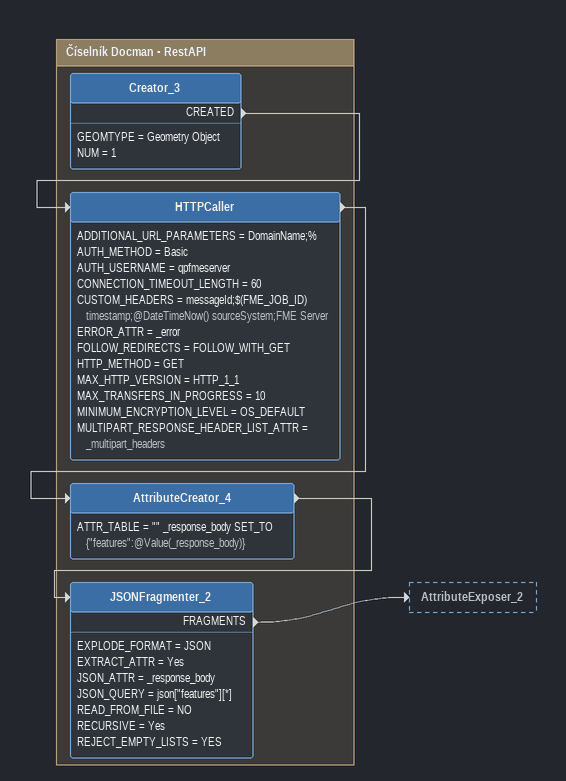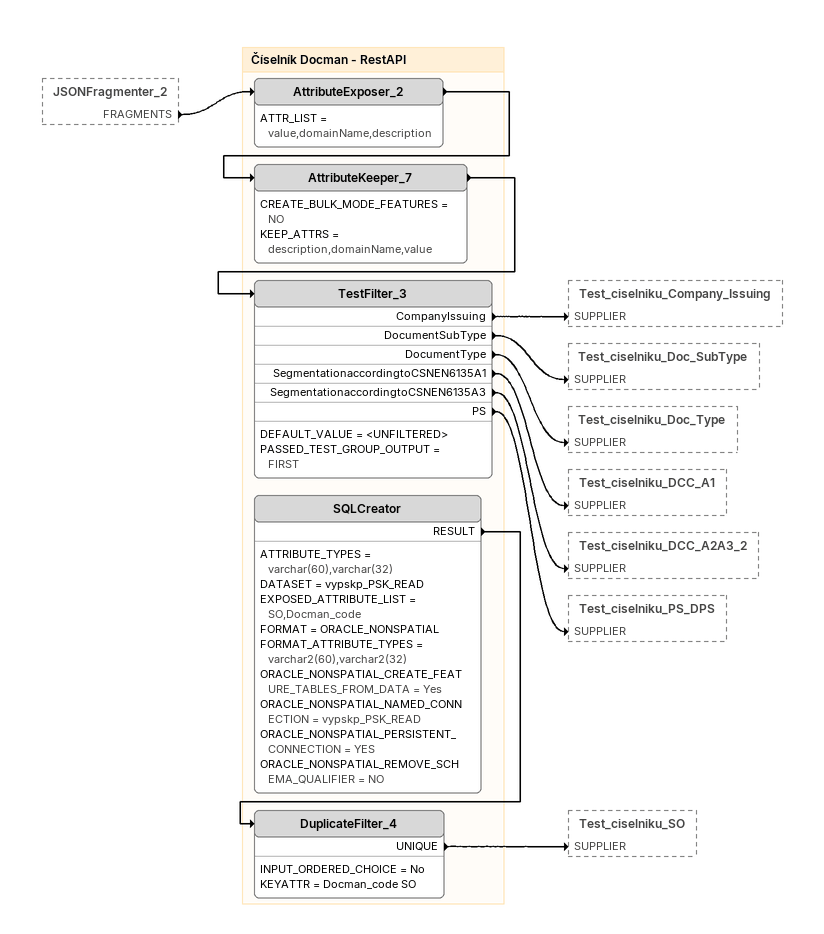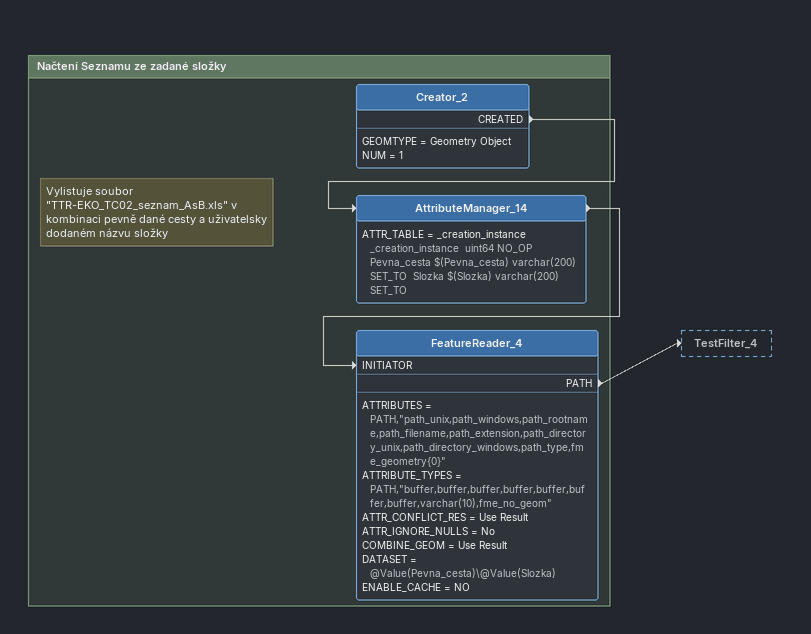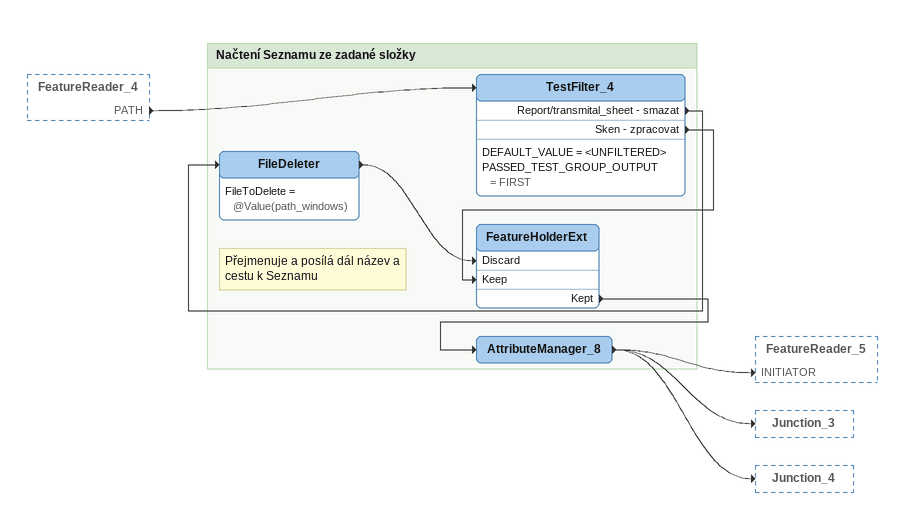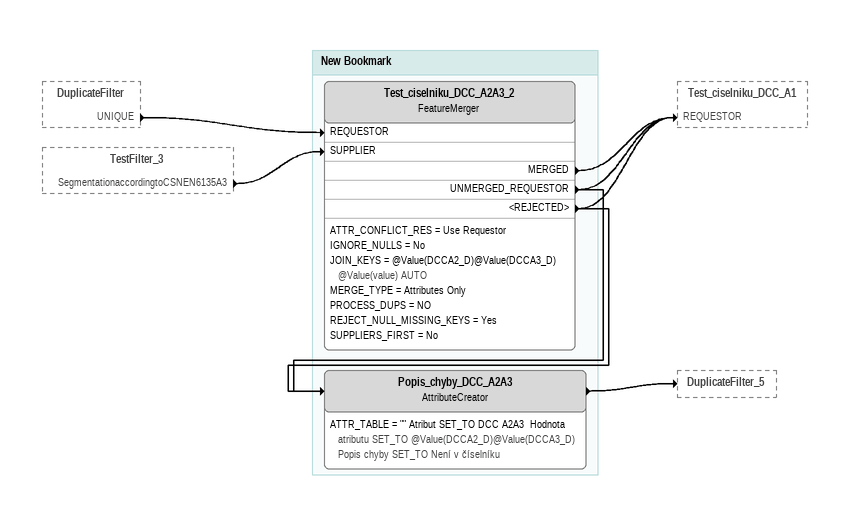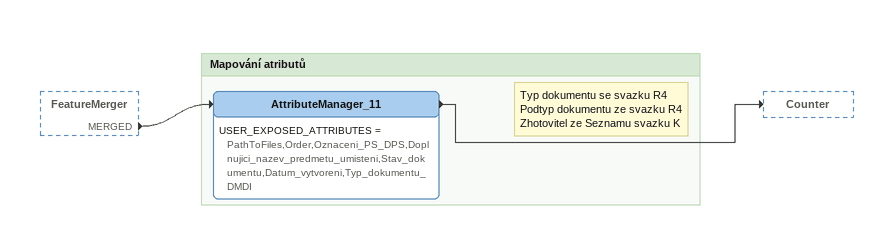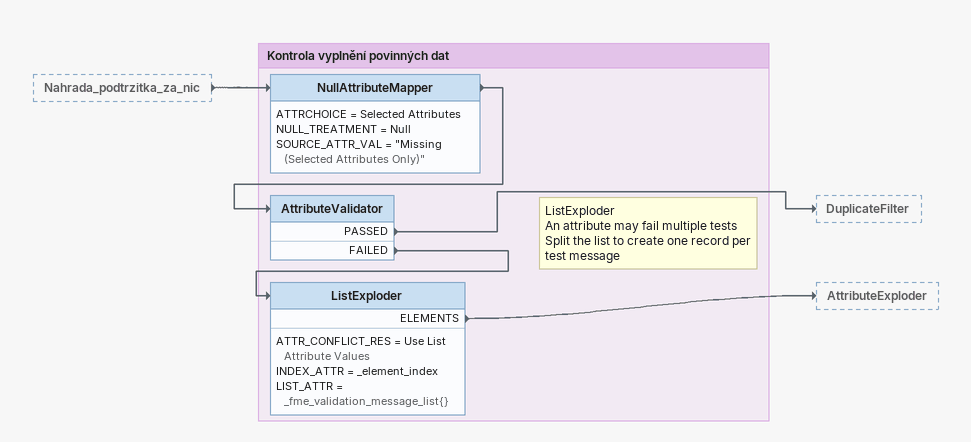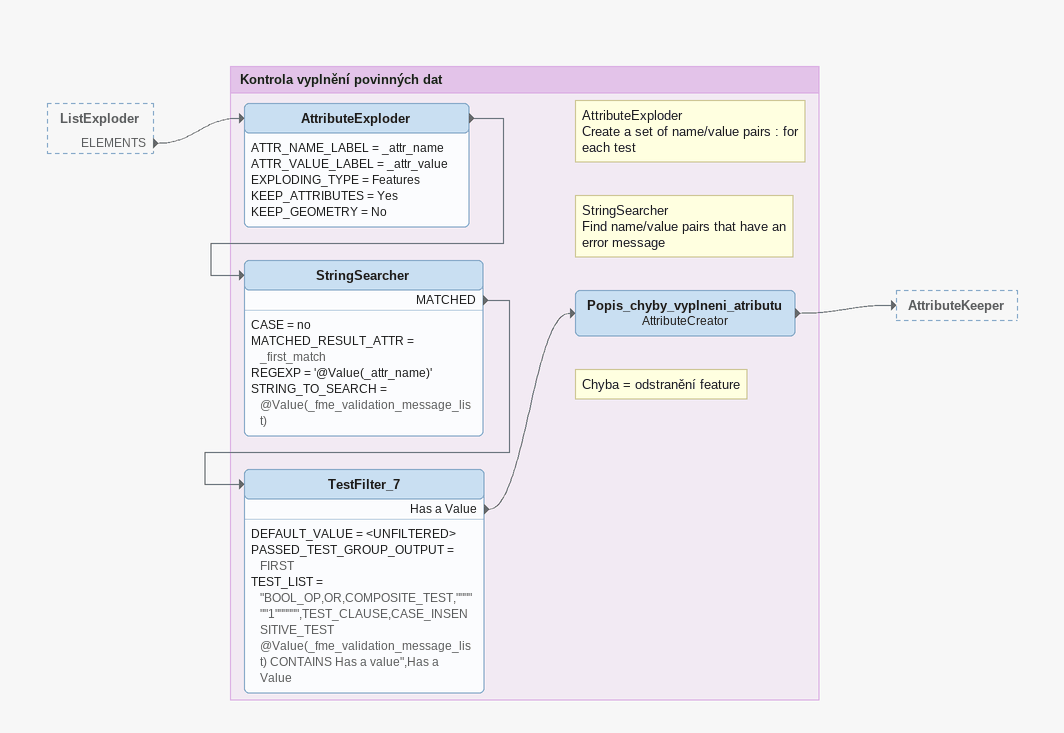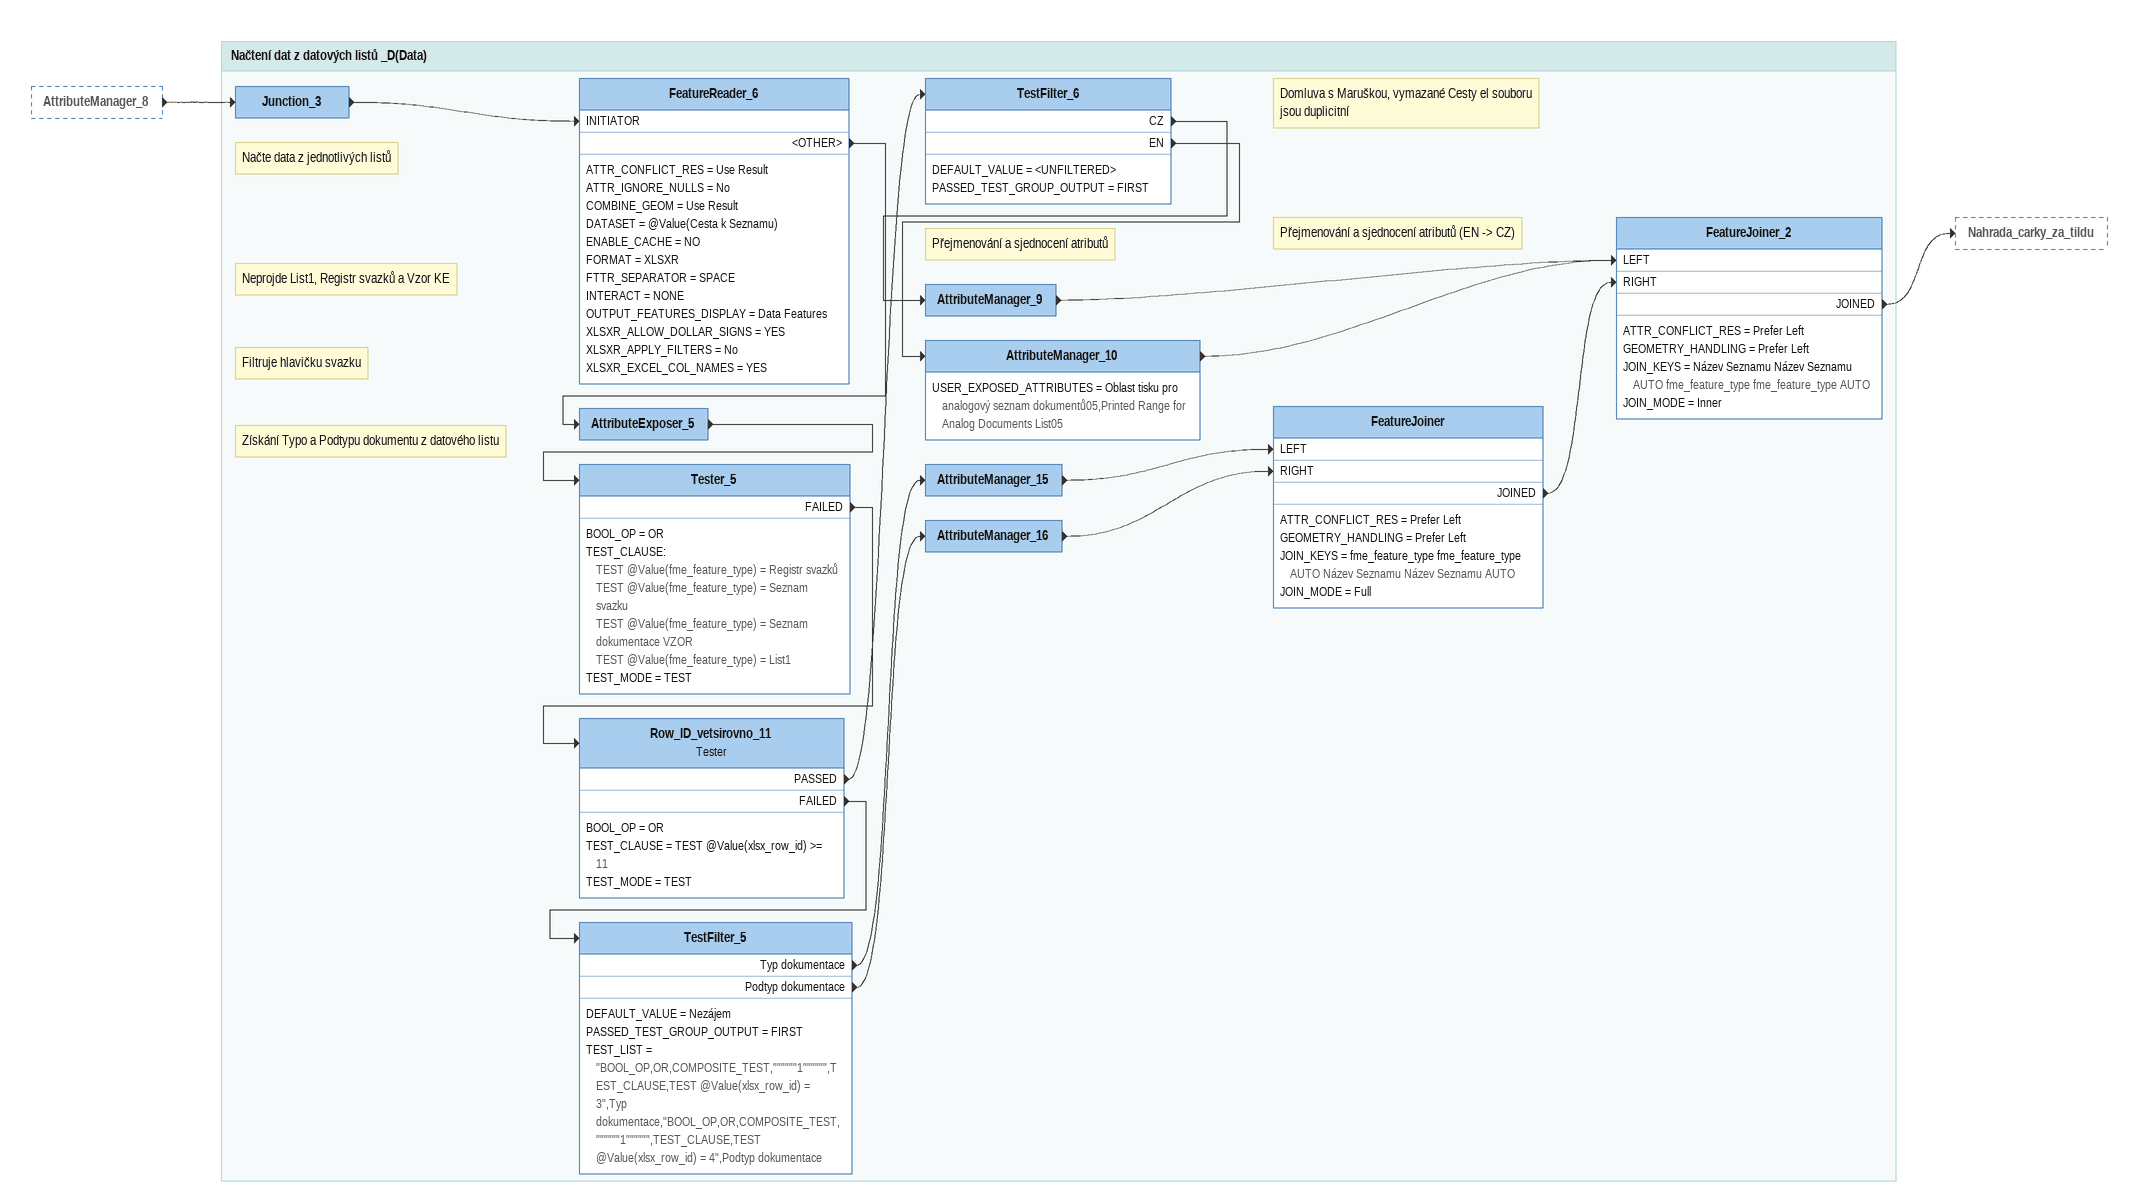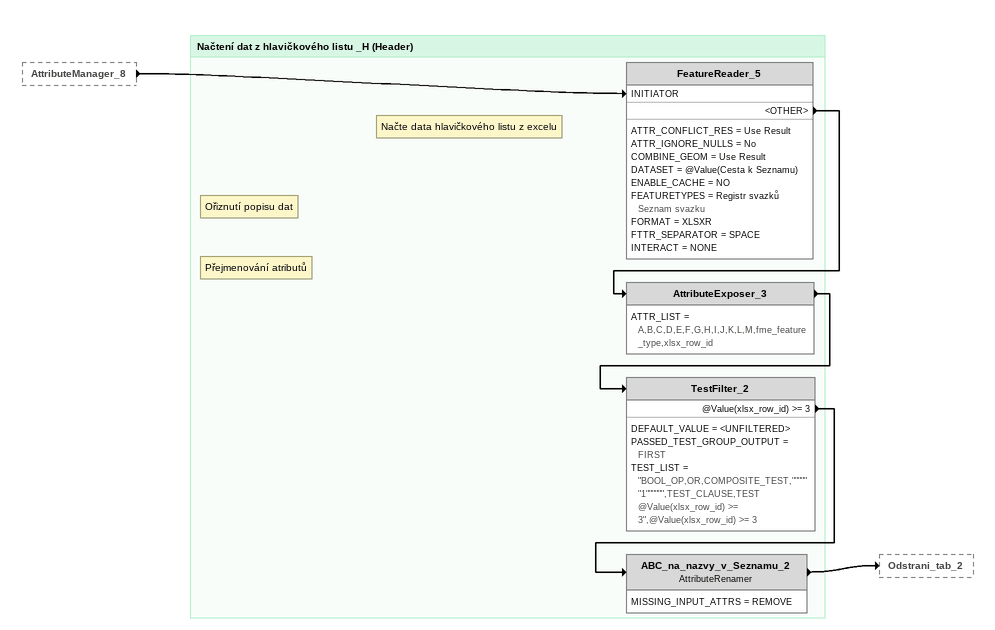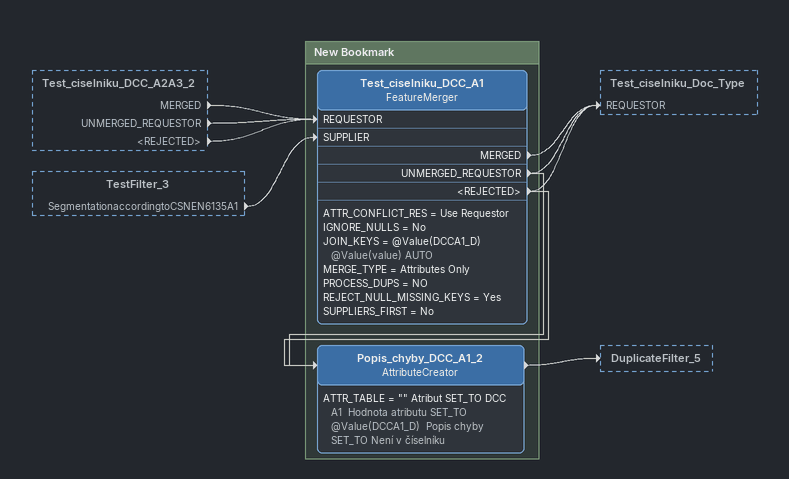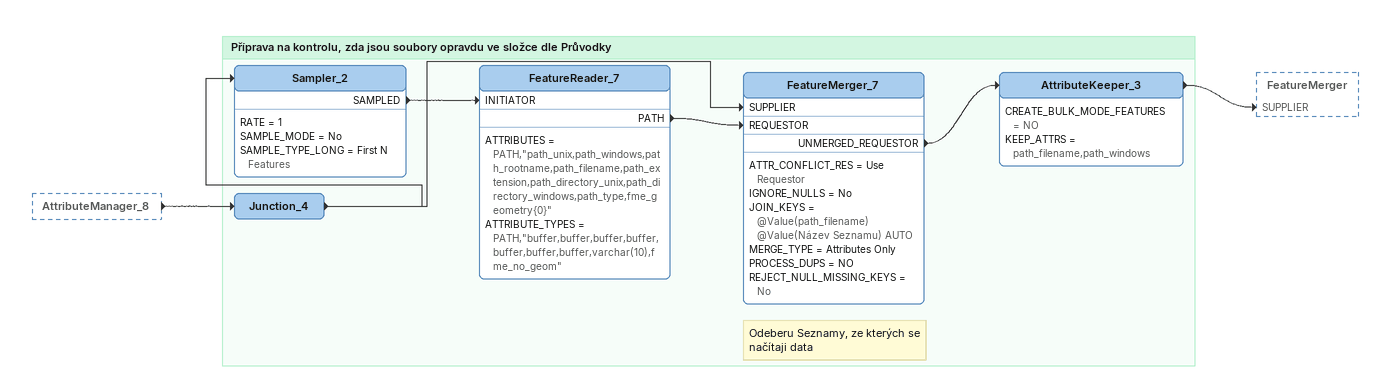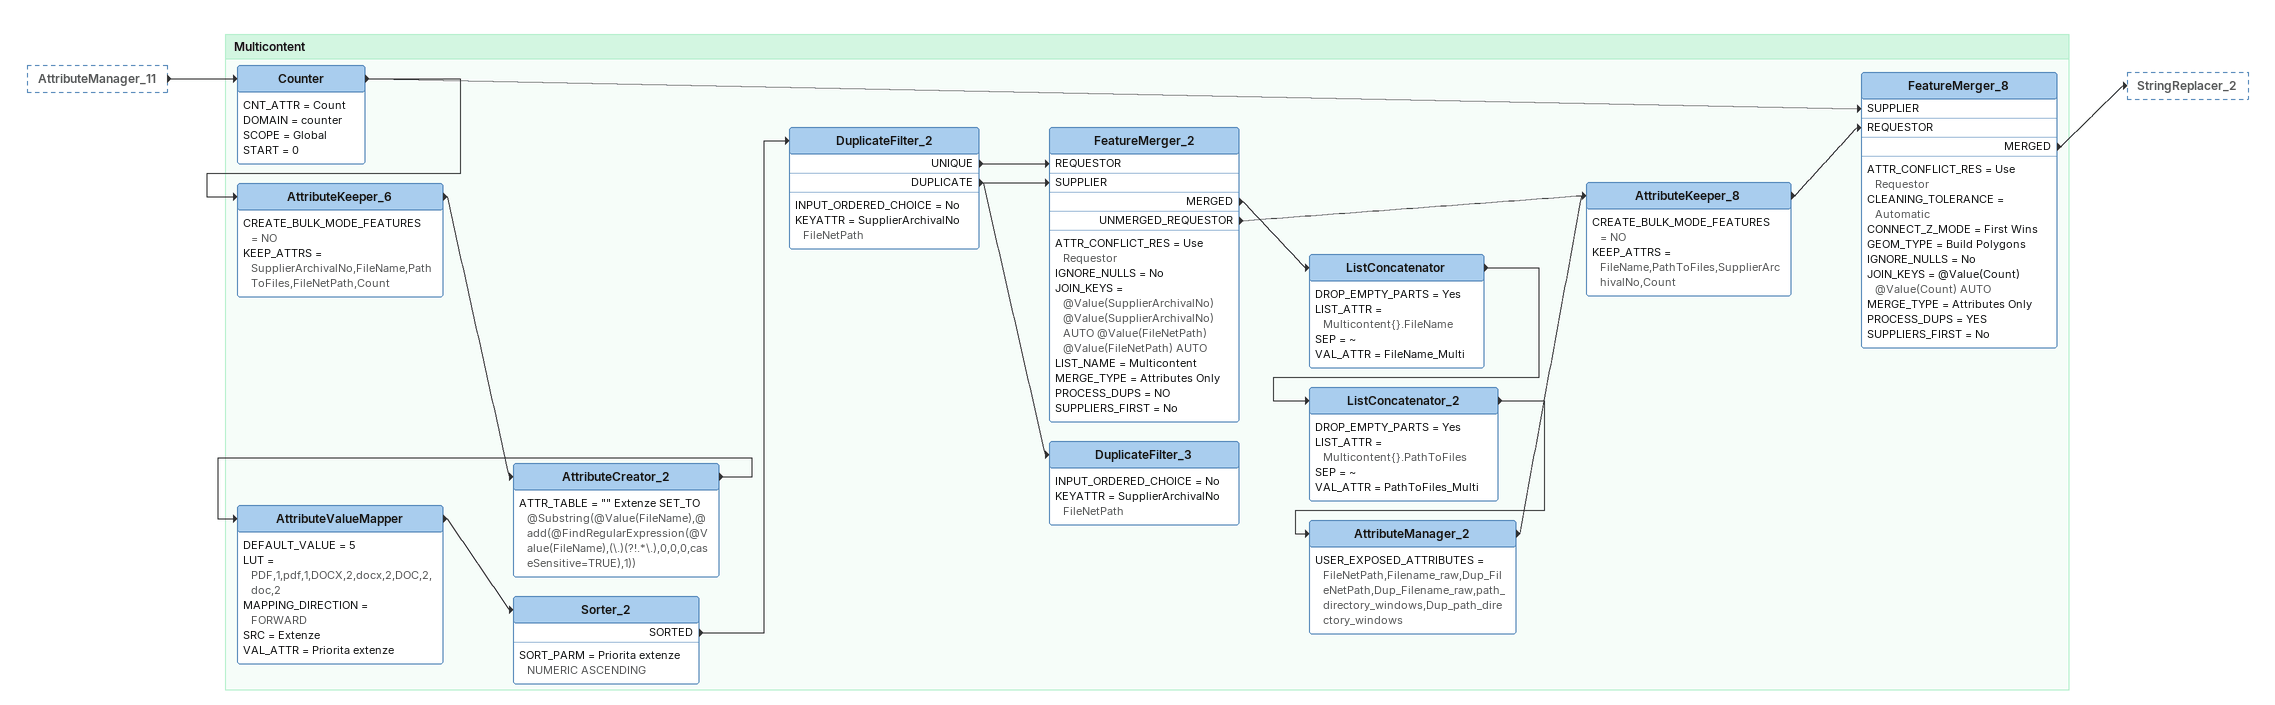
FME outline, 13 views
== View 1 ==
Bookmark: Číselník Docman - RestAPI
Creator_3
    GEOMTYPE = Geometry Object
    NUM = 1
    CREATED -> HTTPCaller
HTTPCaller
    ADDITIONAL_URL_PARAMETERS = DomainName;%
    AUTH_METHOD = Basic
    AUTH_USERNAME = qpfmeserver
    CONNECTION_TIMEOUT_LENGTH = 60
    CUSTOM_HEADERS = messageId;$(FME_JOB_ID) timestamp;@DateTimeNow() sourceSystem;FME Server
    ERROR_ATTR = _error
    FOLLOW_REDIRECTS = FOLLOW_WITH_GET
    HTTP_METHOD = GET
    MAX_HTTP_VERSION = HTTP_1_1
    MAX_TRANSFERS_IN_PROGRESS = 10
    MINIMUM_ENCRYPTION_LEVEL = OS_DEFAULT
    MULTIPART_RESPONSE_HEADER_LIST_ATTR = _multipart_headers
    -> AttributeCreator_4
AttributeCreator_4
    ATTR_TABLE = "" _response_body SET_TO {"features":@Value(_response_body)}
    -> JSONFragmenter_2
JSONFragmenter_2
    EXPLODE_FORMAT = JSON
    EXTRACT_ATTR = Yes
    JSON_ATTR = _response_body
    JSON_QUERY = json["features"][*]
    READ_FROM_FILE = NO
    RECURSIVE = Yes
    REJECT_EMPTY_LISTS = YES
    FRAGMENTS -> AttributeExposer_2

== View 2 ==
JSONFragmenter_2 [outside]
    FRAGMENTS -> AttributeExposer_2

Bookmark: Číselník Docman - RestAPI
AttributeExposer_2
    ATTR_LIST = value,domainName,description
    -> AttributeKeeper_7
AttributeKeeper_7
    CREATE_BULK_MODE_FEATURES = NO
    KEEP_ATTRS = description,domainName,value
    -> TestFilter_3
TestFilter_3
    DEFAULT_VALUE = <UNFILTERED>
    PASSED_TEST_GROUP_OUTPUT = FIRST
    CompanyIssuing -> Test_ciselniku_Company_Issuing [SUPPLIER]
    DocumentSubType -> Test_ciselniku_Doc_SubType [SUPPLIER]
    DocumentType -> Test_ciselniku_Doc_Type [SUPPLIER]
    SegmentationaccordingtoCSNEN6135A1 -> Test_ciselniku_DCC_A1 [SUPPLIER]
    SegmentationaccordingtoCSNEN6135A3 -> Test_ciselniku_DCC_A2A3_2 [SUPPLIER]
    PS -> Test_ciselniku_PS_DPS [SUPPLIER]
SQLCreator
    ATTRIBUTE_TYPES = varchar(60),varchar(32)
    DATASET = vypskp_PSK_READ
    EXPOSED_ATTRIBUTE_LIST = SO,Docman_code
    FORMAT = ORACLE_NONSPATIAL
    FORMAT_ATTRIBUTE_TYPES = varchar2(60),varchar2(32)
    ORACLE_NONSPATIAL_CREATE_FEATURE_TABLES_FROM_DATA = Yes
    ORACLE_NONSPATIAL_NAMED_CONNECTION = vypskp_PSK_READ
    ORACLE_NONSPATIAL_PERSISTENT_CONNECTION = YES
    ORACLE_NONSPATIAL_REMOVE_SCHEMA_QUALIFIER = NO
    RESULT -> DuplicateFilter_4
DuplicateFilter_4
    INPUT_ORDERED_CHOICE = No
    KEYATTR = Docman_code SO
    UNIQUE -> Test_ciselniku_SO [SUPPLIER]

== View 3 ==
Bookmark: Načtení Seznamu ze zadané složky
Creator_2
    GEOMTYPE = Geometry Object
    NUM = 1
    CREATED -> AttributeManager_14
AttributeManager_14
    ATTR_TABLE = _creation_instance _creation_instance  uint64 NO_OP  Pevna_cesta $(Pevna_cesta) varchar(200) SET_TO  Slozka $(Slozka) varchar(200) SET_TO
    -> FeatureReader_4 [INITIATOR]
Note: Vylistuje soubor "TTR-EKO_TC02_seznam_AsB.xls" v kombinaci pevně dané cesty a uživatelsky dodaném názvu složky
FeatureReader_4
    ATTRIBUTES = PATH,"path_unix,path_windows,path_rootname,path_filename,path_extension,path_directory_unix,path_directory_windows,path_type,fme_geometry{0}"
    ATTRIBUTE_TYPES = PATH,"buffer,buffer,buffer,buffer,buffer,buffer,buffer,varchar(10),fme_no_geom"
    ATTR_CONFLICT_RES = Use Result
    ATTR_IGNORE_NULLS = No
    COMBINE_GEOM = Use Result
    DATASET = @Value(Pevna_cesta)\@Value(Slozka)
    ENABLE_CACHE = NO
    PATH -> TestFilter_4

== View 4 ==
FeatureReader_4 [outside]
    PATH -> TestFilter_4

Bookmark: Načtení Seznamu ze zadané složky
TestFilter_4
    DEFAULT_VALUE = <UNFILTERED>
    PASSED_TEST_GROUP_OUTPUT = FIRST
    Report/transmital_sheet - smazat -> FileDeleter
    Sken - zpracovat -> FeatureHolderExt [Keep]
FileDeleter
    FileToDelete = @Value(path_windows)
    -> FeatureHolderExt [Discard]
FeatureHolderExt
    Kept -> AttributeManager_8
Note: Přejmenuje a posílá dál název a cestu k Seznamu
AttributeManager_8
    -> FeatureReader_5 [INITIATOR]
    -> Junction_3
    -> Junction_4

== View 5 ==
DuplicateFilter [outside]
    UNIQUE -> Test_ciselniku_DCC_A2A3_2 [REQUESTOR]
TestFilter_3 [outside]
    SegmentationaccordingtoCSNEN6135A3 -> Test_ciselniku_DCC_A2A3_2 [SUPPLIER]

Bookmark: New Bookmark
Test_ciselniku_DCC_A2A3_2: FeatureMerger
    ATTR_CONFLICT_RES = Use Requestor
    IGNORE_NULLS = No
    JOIN_KEYS = @Value(DCCA2_D)@Value(DCCA3_D) @Value(value) AUTO
    MERGE_TYPE = Attributes Only
    PROCESS_DUPS = NO
    REJECT_NULL_MISSING_KEYS = Yes
    SUPPLIERS_FIRST = No
    MERGED -> Test_ciselniku_DCC_A1 [REQUESTOR]
    UNMERGED_REQUESTOR -> Popis_chyby_DCC_A2A3
    UNMERGED_REQUESTOR -> Test_ciselniku_DCC_A1 [REQUESTOR]
    <REJECTED> -> Popis_chyby_DCC_A2A3
    <REJECTED> -> Test_ciselniku_DCC_A1 [REQUESTOR]
Popis_chyby_DCC_A2A3: AttributeCreator
    ATTR_TABLE = "" Atribut SET_TO DCC A2A3  Hodnota atributu SET_TO @Value(DCCA2_D)@Value(DCCA3_D)  Popis chyby SET_TO Není v číselníku
    -> DuplicateFilter_5

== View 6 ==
FeatureMerger [outside]
    MERGED -> AttributeManager_11

Bookmark: Mapování atributů
Note: Typ dokumentu se svazku R4 / Podtyp dokumentu ze svazku R4 / Zhotovitel ze Seznamu svazku K
AttributeManager_11
    USER_EXPOSED_ATTRIBUTES = PathToFiles,Order,Oznaceni_PS_DPS,Doplnujici_nazev_predmetu_umisteni,Stav_dokumentu,Datum_vytvoreni,Typ_dokumentu_DMDI
    -> Counter

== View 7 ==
Nahrada_podtrzitka_za_nic [outside]
    -> NullAttributeMapper

Bookmark: Kontrola vyplnění povinných dat
NullAttributeMapper
    ATTRCHOICE = Selected Attributes
    NULL_TREATMENT = Null
    SOURCE_ATTR_VAL = "Missing (Selected Attributes Only)"
    -> AttributeValidator
AttributeValidator
    PASSED -> DuplicateFilter
    FAILED -> ListExploder
Note: ListExploder / An attribute may fail multiple tests / Split the list to create one record per test message
ListExploder
    ATTR_CONFLICT_RES = Use List Attribute Values
    INDEX_ATTR = _element_index
    LIST_ATTR = _fme_validation_message_list{}
    ELEMENTS -> AttributeExploder

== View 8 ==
ListExploder [outside]
    ELEMENTS -> AttributeExploder

Bookmark: Kontrola vyplnění povinných dat
Note: AttributeExploder / Create a set of name/value pairs : for each test
AttributeExploder
    ATTR_NAME_LABEL = _attr_name
    ATTR_VALUE_LABEL = _attr_value
    EXPLODING_TYPE = Features
    KEEP_ATTRIBUTES = Yes
    KEEP_GEOMETRY = No
    -> StringSearcher
Note: StringSearcher / Find name/value pairs that have an error message
StringSearcher
    CASE = no
    MATCHED_RESULT_ATTR = _first_match
    REGEXP = '@Value(_attr_name)'
    STRING_TO_SEARCH = @Value(_fme_validation_message_list)
    MATCHED -> TestFilter_7
TestFilter_7
    DEFAULT_VALUE = <UNFILTERED>
    PASSED_TEST_GROUP_OUTPUT = FIRST
    TEST_LIST = "BOOL_OP,OR,COMPOSITE_TEST,""""""1"""""",TEST_CLAUSE,CASE_INSENSITIVE_TEST @Value(_fme_validation_message_list) CONTAINS Has a value",Has a Value
    Has a Value -> Popis_chyby_vyplneni_atributu
Note: Chyba = odstranění feature
Popis_chyby_vyplneni_atributu: AttributeCreator
    -> AttributeKeeper

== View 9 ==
AttributeManager_8 [outside]
    -> Junction_3

Bookmark: Načtení dat z datových listů _D(Data)
Junction_3
    -> FeatureReader_6 [INITIATOR]
Note: Načte data z jednotlivých listů
FeatureReader_6
    ATTR_CONFLICT_RES = Use Result
    ATTR_IGNORE_NULLS = No
    COMBINE_GEOM = Use Result
    DATASET = @Value(Cesta k Seznamu)
    ENABLE_CACHE = NO
    FORMAT = XLSXR
    FTTR_SEPARATOR = SPACE
    INTERACT = NONE
    OUTPUT_FEATURES_DISPLAY = Data Features
    XLSXR_ALLOW_DOLLAR_SIGNS = YES
    XLSXR_APPLY_FILTERS = No
    XLSXR_EXCEL_COL_NAMES = YES
    <OTHER> -> AttributeExposer_5
AttributeExposer_5
    -> Tester_5
Note: Neprojde List1, Registr svazků a Vzor KE
Tester_5
    BOOL_OP = OR
    TEST_CLAUSE:
      TEST @Value(fme_feature_type) = Registr svazků
      TEST @Value(fme_feature_type) = Seznam svazku
      TEST @Value(fme_feature_type) = Seznam dokumentace VZOR
      TEST @Value(fme_feature_type) = List1
    TEST_MODE = TEST
    FAILED -> Row_ID_vetsirovno_11
Note: Filtruje hlavičku svazku
Row_ID_vetsirovno_11: Tester
    BOOL_OP = OR
    TEST_CLAUSE = TEST @Value(xlsx_row_id) >= 11
    TEST_MODE = TEST
    PASSED -> TestFilter_6
    FAILED -> TestFilter_5
Note: Domluva s Maruškou, vymazané Cesty el souboru jsou duplicitní
TestFilter_6
    DEFAULT_VALUE = <UNFILTERED>
    PASSED_TEST_GROUP_OUTPUT = FIRST
    CZ -> AttributeManager_9
    EN -> AttributeManager_10
Note: Přejmenování a sjednocení atributů
AttributeManager_9
    -> FeatureJoiner_2 [LEFT]
Note: Přejmenování a sjednocení atributů (EN -> CZ)
AttributeManager_10
    USER_EXPOSED_ATTRIBUTES = Oblast tisku pro analogový seznam dokumentů05,Printed Range for Analog Documents List05
    -> FeatureJoiner_2 [LEFT]
Note: Získání Typo a Podtypu dokumentu z datového listu
TestFilter_5
    DEFAULT_VALUE = Nezájem
    PASSED_TEST_GROUP_OUTPUT = FIRST
    TEST_LIST = "BOOL_OP,OR,COMPOSITE_TEST,""""""1"""""",TEST_CLAUSE,TEST @Value(xlsx_row_id) = 3",Typ dokumentace,"BOOL_OP,OR,COMPOSITE_TEST,""""""1"""""",TEST_CLAUSE,TEST @Value(xlsx_row_id) = 4",Podtyp dokumentace
    Typ dokumentace -> AttributeManager_15
    Podtyp dokumentace -> AttributeManager_16
AttributeManager_15
    -> FeatureJoiner [LEFT]
AttributeManager_16
    -> FeatureJoiner [RIGHT]
FeatureJoiner
    ATTR_CONFLICT_RES = Prefer Left
    GEOMETRY_HANDLING = Prefer Left
    JOIN_KEYS = fme_feature_type fme_feature_type AUTO Název Seznamu Název Seznamu AUTO
    JOIN_MODE = Full
    JOINED -> FeatureJoiner_2 [RIGHT]
FeatureJoiner_2
    ATTR_CONFLICT_RES = Prefer Left
    GEOMETRY_HANDLING = Prefer Left
    JOIN_KEYS = Název Seznamu Název Seznamu AUTO fme_feature_type fme_feature_type AUTO
    JOIN_MODE = Inner
    JOINED -> Nahrada_carky_za_tildu

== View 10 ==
AttributeManager_8 [outside]
    -> FeatureReader_5 [INITIATOR]

Bookmark: Načtení dat z hlavičkového listu _H (Header)
Note: Načte data hlavičkového listu z excelu
FeatureReader_5
    ATTR_CONFLICT_RES = Use Result
    ATTR_IGNORE_NULLS = No
    COMBINE_GEOM = Use Result
    DATASET = @Value(Cesta k Seznamu)
    ENABLE_CACHE = NO
    FEATURETYPES = Registr svazků  Seznam svazku
    FORMAT = XLSXR
    FTTR_SEPARATOR = SPACE
    INTERACT = NONE
    <OTHER> -> AttributeExposer_3
AttributeExposer_3
    ATTR_LIST = A,B,C,D,E,F,G,H,I,J,K,L,M,fme_feature_type,xlsx_row_id
    -> TestFilter_2
Note: Ořiznutí popisu dat
TestFilter_2
    DEFAULT_VALUE = <UNFILTERED>
    PASSED_TEST_GROUP_OUTPUT = FIRST
    TEST_LIST = "BOOL_OP,OR,COMPOSITE_TEST,""""""1"""""",TEST_CLAUSE,TEST @Value(xlsx_row_id) >= 3",@Value(xlsx_row_id) >= 3
    @Value(xlsx_row_id) >= 3 -> ABC_na_nazvy_v_Seznamu_2
Note: Přejmenování atributů
ABC_na_nazvy_v_Seznamu_2: AttributeRenamer
    MISSING_INPUT_ATTRS = REMOVE
    -> Odstrani_tab_2

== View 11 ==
Test_ciselniku_DCC_A2A3_2 [outside]
    MERGED -> Test_ciselniku_DCC_A1 [REQUESTOR]
    UNMERGED_REQUESTOR -> Test_ciselniku_DCC_A1 [REQUESTOR]
    <REJECTED> -> Test_ciselniku_DCC_A1 [REQUESTOR]
TestFilter_3 [outside]
    SegmentationaccordingtoCSNEN6135A1 -> Test_ciselniku_DCC_A1 [SUPPLIER]

Bookmark: New Bookmark
Test_ciselniku_DCC_A1: FeatureMerger
    ATTR_CONFLICT_RES = Use Requestor
    IGNORE_NULLS = No
    JOIN_KEYS = @Value(DCCA1_D) @Value(value) AUTO
    MERGE_TYPE = Attributes Only
    PROCESS_DUPS = NO
    REJECT_NULL_MISSING_KEYS = Yes
    SUPPLIERS_FIRST = No
    MERGED -> Test_ciselniku_Doc_Type [REQUESTOR]
    UNMERGED_REQUESTOR -> Popis_chyby_DCC_A1_2
    UNMERGED_REQUESTOR -> Test_ciselniku_Doc_Type [REQUESTOR]
    <REJECTED> -> Popis_chyby_DCC_A1_2
    <REJECTED> -> Test_ciselniku_Doc_Type [REQUESTOR]
Popis_chyby_DCC_A1_2: AttributeCreator
    ATTR_TABLE = "" Atribut SET_TO DCC A1  Hodnota atributu SET_TO @Value(DCCA1_D)  Popis chyby SET_TO Není v číselníku
    -> DuplicateFilter_5

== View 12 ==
AttributeManager_8 [outside]
    -> Junction_4

Bookmark: Příprava na kontrolu, zda jsou soubory opravdu ve složce dle Průvodky
Junction_4
    -> Sampler_2
    -> FeatureMerger_7 [SUPPLIER]
Sampler_2
    RATE = 1
    SAMPLE_MODE = No
    SAMPLE_TYPE_LONG = First N Features
    SAMPLED -> FeatureReader_7 [INITIATOR]
FeatureReader_7
    ATTRIBUTES = PATH,"path_unix,path_windows,path_rootname,path_filename,path_extension,path_directory_unix,path_directory_windows,path_type,fme_geometry{0}"
    ATTRIBUTE_TYPES = PATH,"buffer,buffer,buffer,buffer,buffer,buffer,buffer,varchar(10),fme_no_geom"
    PATH -> FeatureMerger_7 [REQUESTOR]
Note: Odeberu Seznamy, ze kterých se načítaji data
FeatureMerger_7
    ATTR_CONFLICT_RES = Use Requestor
    IGNORE_NULLS = No
    JOIN_KEYS = @Value(path_filename) @Value(Název Seznamu) AUTO
    MERGE_TYPE = Attributes Only
    PROCESS_DUPS = NO
    REJECT_NULL_MISSING_KEYS = No
    UNMERGED_REQUESTOR -> AttributeKeeper_3
AttributeKeeper_3
    CREATE_BULK_MODE_FEATURES = NO
    KEEP_ATTRS = path_filename,path_windows
    -> FeatureMerger [SUPPLIER]

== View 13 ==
AttributeManager_11 [outside]
    -> Counter

Bookmark: Multicontent
Counter
    CNT_ATTR = Count
    DOMAIN = counter
    SCOPE = Global
    START = 0
    -> AttributeKeeper_6
    -> FeatureMerger_8 [SUPPLIER]
AttributeKeeper_6
    CREATE_BULK_MODE_FEATURES = NO
    KEEP_ATTRS = SupplierArchivalNo,FileName,PathToFiles,FileNetPath,Count
    -> AttributeCreator_2
AttributeCreator_2
    ATTR_TABLE = "" Extenze SET_TO @Substring(@Value(FileName),@add(@FindRegularExpression(@Value(FileName),(\.)(?!.*\.),0,0,0,caseSensitive=TRUE),1))
    -> AttributeValueMapper
AttributeValueMapper
    DEFAULT_VALUE = 5
    LUT = PDF,1,pdf,1,DOCX,2,docx,2,DOC,2,doc,2
    MAPPING_DIRECTION = FORWARD
    SRC = Extenze
    VAL_ATTR = Priorita extenze
    -> Sorter_2
Sorter_2
    SORT_PARM = Priorita extenze NUMERIC ASCENDING
    SORTED -> DuplicateFilter_2
DuplicateFilter_2
    INPUT_ORDERED_CHOICE = No
    KEYATTR = SupplierArchivalNo FileNetPath
    UNIQUE -> FeatureMerger_2 [REQUESTOR]
    DUPLICATE -> FeatureMerger_2 [SUPPLIER]
    DUPLICATE -> DuplicateFilter_3
FeatureMerger_2
    ATTR_CONFLICT_RES = Use Requestor
    IGNORE_NULLS = No
    JOIN_KEYS = @Value(SupplierArchivalNo) @Value(SupplierArchivalNo) AUTO @Value(FileNetPath) @Value(FileNetPath) AUTO
    LIST_NAME = Multicontent
    MERGE_TYPE = Attributes Only
    PROCESS_DUPS = NO
    SUPPLIERS_FIRST = No
    MERGED -> ListConcatenator
    UNMERGED_REQUESTOR -> AttributeKeeper_8
ListConcatenator
    DROP_EMPTY_PARTS = Yes
    LIST_ATTR = Multicontent{}.FileName
    SEP = ~
    VAL_ATTR = FileName_Multi
    -> ListConcatenator_2
ListConcatenator_2
    DROP_EMPTY_PARTS = Yes
    LIST_ATTR = Multicontent{}.PathToFiles
    SEP = ~
    VAL_ATTR = PathToFiles_Multi
    -> AttributeManager_2
AttributeManager_2
    USER_EXPOSED_ATTRIBUTES = FileNetPath,Filename_raw,Dup_FileNetPath,Dup_Filename_raw,path_directory_windows,Dup_path_directory_windows
    -> AttributeKeeper_8
AttributeKeeper_8
    CREATE_BULK_MODE_FEATURES = NO
    KEEP_ATTRS = FileName,PathToFiles,SupplierArchivalNo,Count
    -> FeatureMerger_8 [REQUESTOR]
FeatureMerger_8
    ATTR_CONFLICT_RES = Use Requestor
    CLEANING_TOLERANCE = Automatic
    CONNECT_Z_MODE = First Wins
    GEOM_TYPE = Build Polygons
    IGNORE_NULLS = No
    JOIN_KEYS = @Value(Count) @Value(Count) AUTO
    MERGE_TYPE = Attributes Only
    PROCESS_DUPS = YES
    SUPPLIERS_FIRST = No
    MERGED -> StringReplacer_2
DuplicateFilter_3
    INPUT_ORDERED_CHOICE = No
    KEYATTR = SupplierArchivalNo FileNetPath
